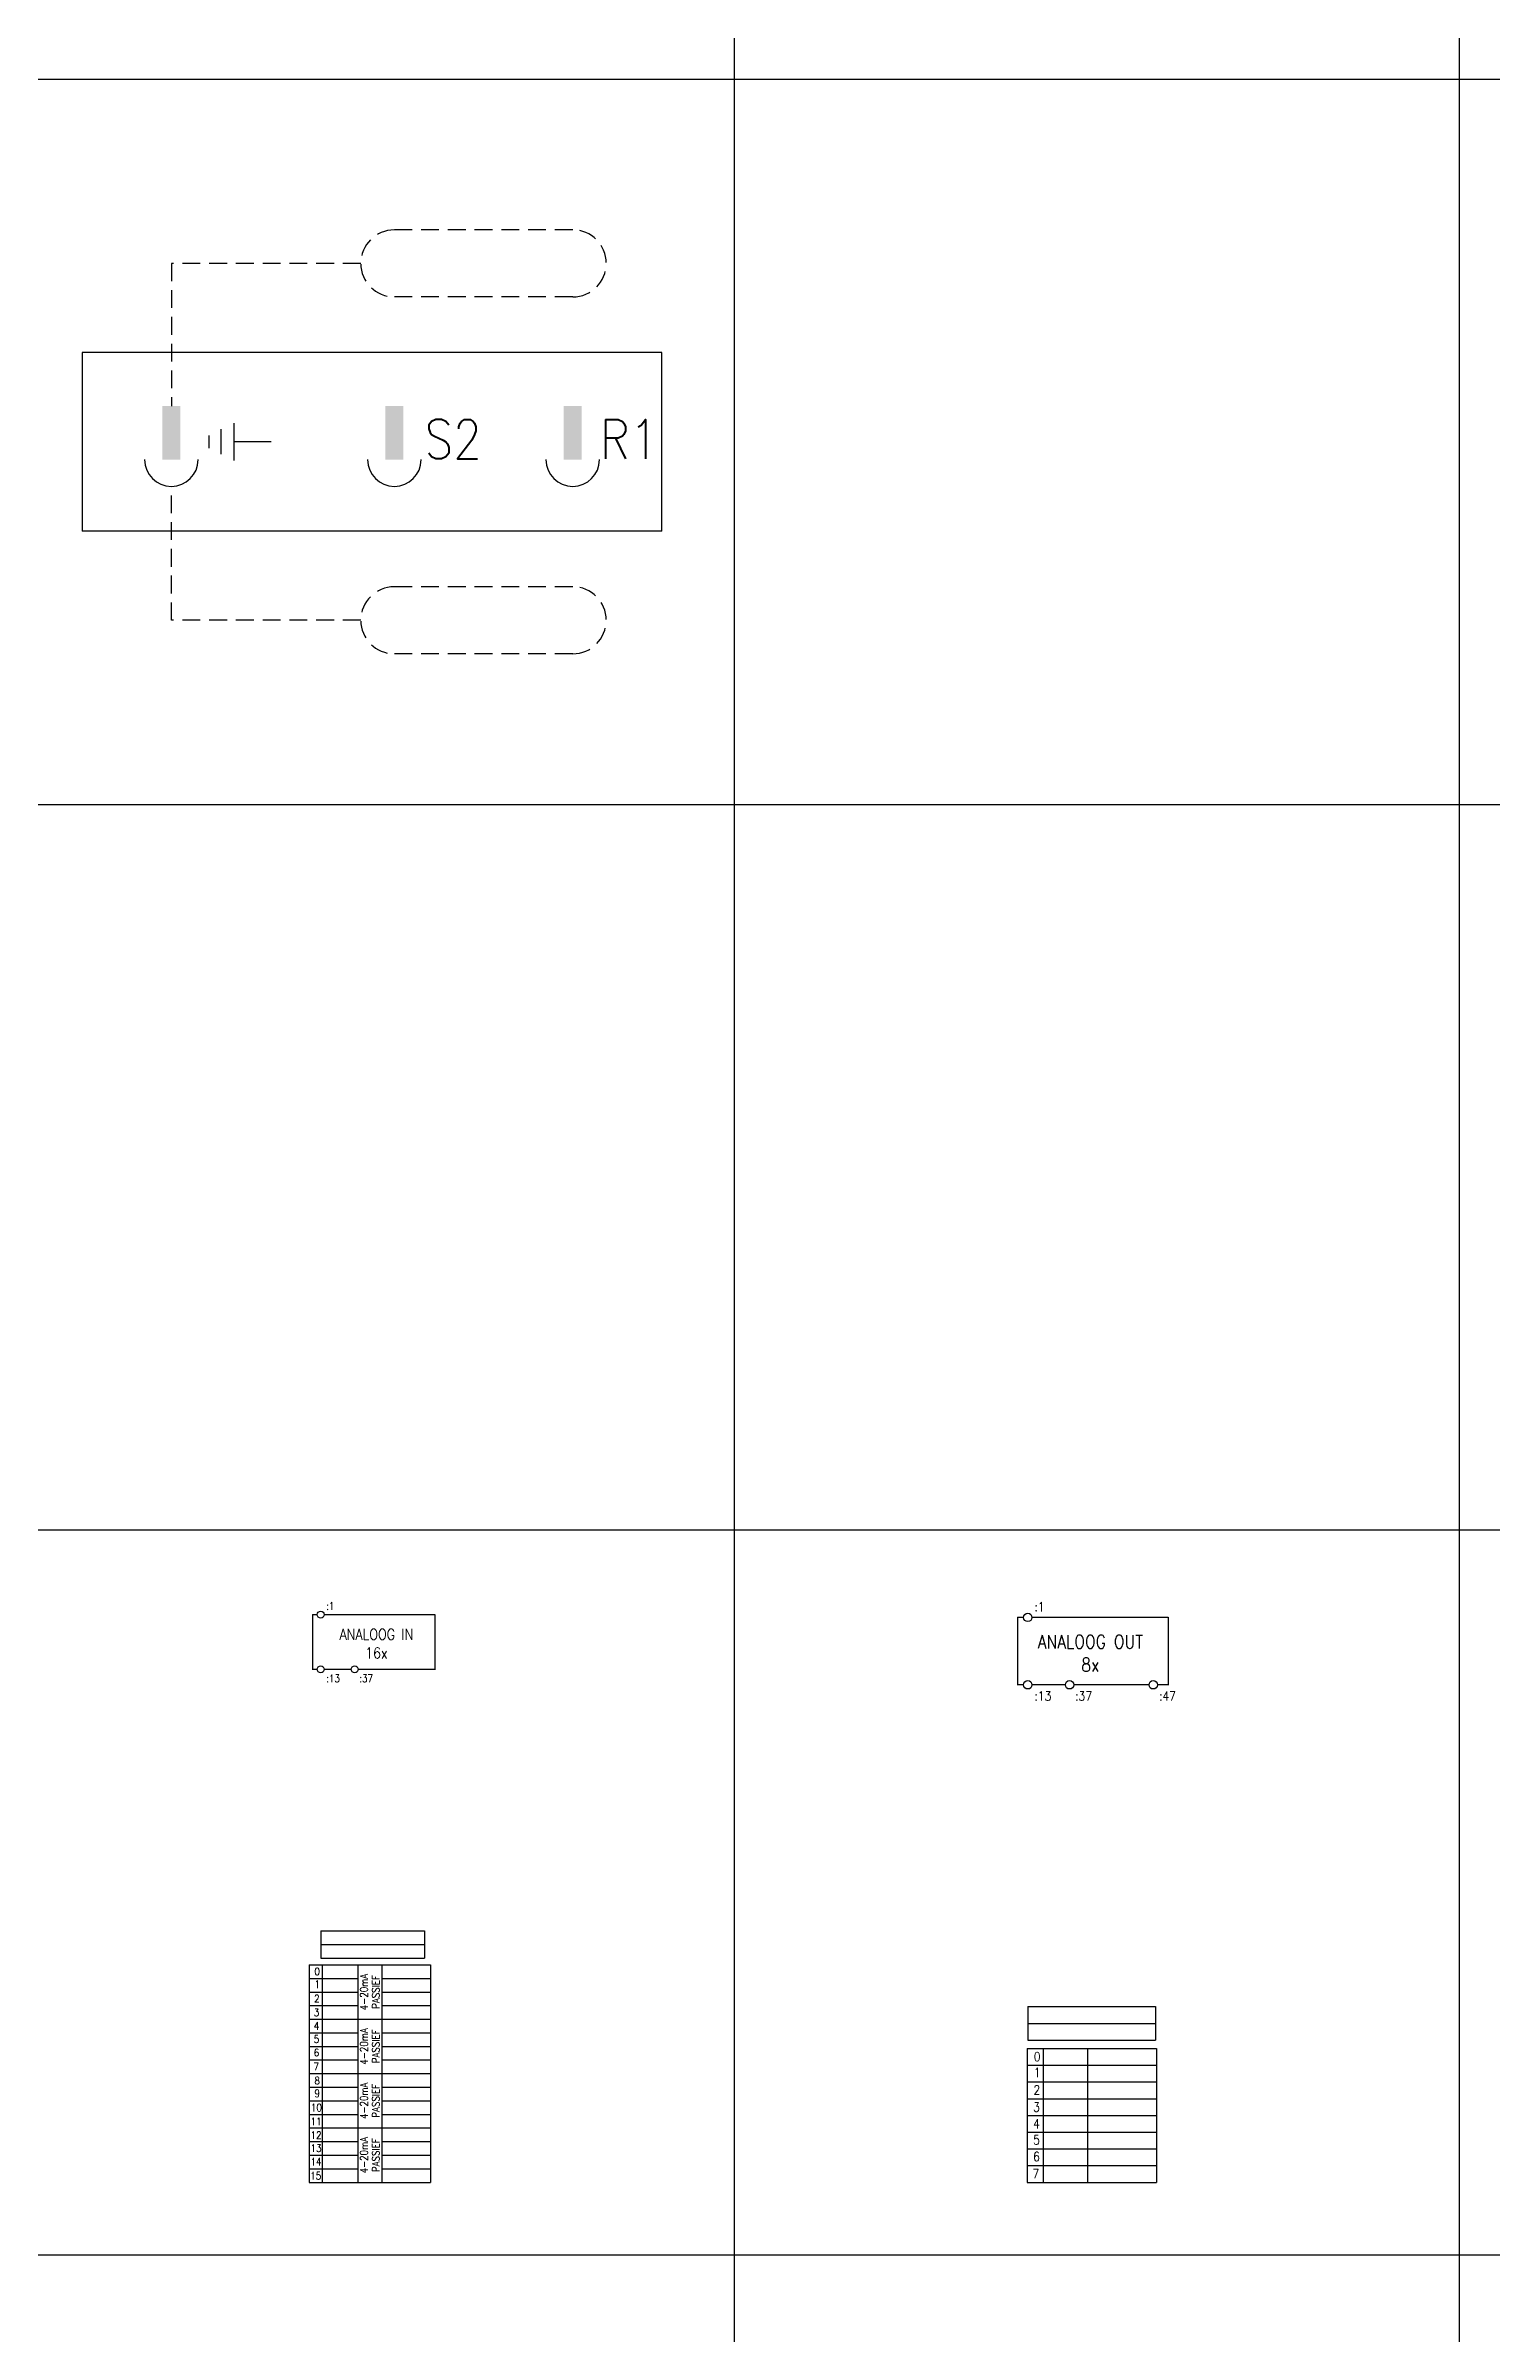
# Model space of a CAD drawing. Extents: x -7 to 200, y -18 to 300.
# Drawn here: x 150.63 to 175.56, y 171.13 to 210.57 of the extents above; entities that cross this region are included whole.
import ezdxf
from ezdxf.enums import TextEntityAlignment as Align

# ---------------------------------------------------------------- set-up
doc = ezdxf.new("R2010")
doc.units = 0
doc.header["$LTSCALE"] = 4
doc.header["$MEASUREMENT"] = 0
doc.linetypes.add('DASHED', pattern=[18.75, 12.5, -6.25])
doc.linetypes.add('HIDDEN', pattern=[0.375, 0.25, -0.125])
doc.layers.get('0').update_dxf_attribs({"linetype": 'CONTINUOUS'})
for name, color, linetype in [('1', 7, 'CONTINUOUS'), ('11', 3, 'DASHED'), ('12', 2, 'DASHED'), ('20', 7, 'HIDDEN'), ('3', 4, 'CONTINUOUS'), ('GRID', 9, 'CONTINUOUS'), ('SYMB', 7, 'CONTINUOUS')]:
    doc.layers.add(name, color=color, linetype=linetype)
doc.styles.add('ROMANS', font='ROMANS', dxfattribs={"width": 0.85})
doc.styles.get("Standard").update_dxf_attribs({"font": 'simplex'})

# ---------------------------------------------------------------- blocks, each defined once
blk = doc.blocks.new('STOPKMA')
at = {"layer": '1'}
for p, q in [((15, 4.5), (-17.5, 4.5)), ((-17.5, 4.5), (-17.5, -5.5)), ((15, -5.5), (15, 4.5)), ((-9.7, -1.2), (-9.7, 0.2)), ((-9, 0.55), (-9, -1.55)), ((-10.4, -0.15), (-10.4, -0.85)), ((-6.9, -0.5), (-9, -0.5)), ((15, -5.5), (-17.5, -5.5))]:
    blk.add_line(p, q, dxfattribs=at)
for centre in [(-12.5, -1.5), (0, -1.5), (10, -1.5)]:
    blk.add_arc(centre, 1.5, 180, 0, dxfattribs=at)
for points in [[(-13, -1.5), (-12, -1.5), (-13, 1.5), (-12, 1.5)], [(-0.5, -1.5), (0.5, -1.5), (-0.5, 1.5), (0.5, 1.5)], [(9.5, -1.5), (10.5, -1.5), (9.5, 1.5), (10.5, 1.5)]]:
    blk.add_solid(points, dxfattribs=at)
at = {"layer": '20', "linetype": 'HIDDEN'}
for p, q in [((10, 11.38), (0, 11.38)), ((-12.5, 9.5), (-12.5, 1.5)), ((-1.88, 9.5), (-12.5, 9.5)), ((10, 7.63), (0, 7.63)), ((-12.5, -10.5), (-12.5, -3)), ((10, -8.62), (0, -8.62)), ((-1.88, -10.5), (-12.5, -10.5)), ((10, -12.38), (0, -12.38))]:
    blk.add_line(p, q, dxfattribs=at)
for centre, start, end in [((0, 9.5), 90, 270), ((10, 9.5), 270, 90), ((0, -10.5), 90, 270), ((10, -10.5), 270, 90)]:
    blk.add_arc(centre, 1.88, start, end, dxfattribs=at)
at = {"flags": 1}
blk.add_attdef('SYMBTYPE', (0, 0), '', height=0.2, dxfattribs=at)
at = {"layer": '1', "width": 0.85}
for s, p in [('S2', (1.69, -1.45)), ('R1', (11.51, -1.45))]:
    blk.add_text(s, height=2.2, dxfattribs=at).set_placement(p)
at = {"layer": '12', "style": 'ROMANS', "width": 0.85}
blk.add_attdef('MATCODE', (17.5, -6), '', height=2.2, dxfattribs=at)
blk = doc.blocks.new('VPAAI')
at = {"layer": '1'}
for p, q in [((0, -0.9), (0, -14.6)), ((0, -0.9), (1.45, -0.9)), ((0, -3), (0, -17.18)), ((3.45, -0.9), (36, -0.9)), ((36, -0.9), (36, -14.6)), ((36, -3), (36, -17.18)), ((0, -17), (1.45, -17)), ((3.45, -17), (11.45, -17)), ((13.45, -17), (36, -17)), ((2.5, -94), (33, -94)), ((2.5, -94), (2.5, -102)), ((33, -94), (33, -102)), ((2.5, -98), (33, -98)), ((2.5, -98), (33, -98)), ((-0.99, -104), (34.72, -104)), ((-0.99, -104), (-0.99, -168)), ((2.5, -102), (33, -102)), ((2.86, -104), (2.86, -168)), ((3.16, -104), (34.72, -104)), ((13.41, -104), (13.41, -168)), ((20.41, -104), (20.41, -168)), ((34.72, -104), (34.72, -168)), ((34.72, -104), (34.72, -168)), ((-0.99, -108), (13.41, -108)), ((-0.99, -112), (13.41, -112)), ((20.41, -108), (34.72, -108)), ((20.41, -112), (34.72, -112)), ((-0.99, -116), (13.41, -116)), ((-0.99, -120), (34.72, -120)), ((20.41, -116), (34.72, -116)), ((-0.99, -124), (13.41, -124)), ((20.41, -124), (34.72, -124)), ((-0.99, -128), (13.41, -128)), ((-0.99, -132), (13.41, -132)), ((20.41, -128), (34.72, -128)), ((20.41, -132), (34.72, -132)), ((-0.99, -136), (34.72, -136)), ((-0.99, -140), (13.41, -140)), ((20.41, -140), (34.72, -140)), ((-0.99, -144), (13.41, -144)), ((-0.99, -148), (13.41, -148)), ((20.41, -144), (34.72, -144)), ((20.41, -148), (34.72, -148)), ((-0.99, -152), (34.72, -152)), ((-0.99, -156), (13.41, -156)), ((-0.99, -160), (13.41, -160)), ((20.41, -156), (34.72, -156)), ((20.41, -160), (34.72, -160)), ((-0.99, -164), (13.41, -164)), ((-0.99, -168), (34.72, -168)), ((3.16, -168), (34.72, -168)), ((20.41, -164), (34.72, -164))]:
    blk.add_line(p, q, dxfattribs=at)
for centre in [(2.45, -0.97), (2.45, -17.07), (12.45, -17.07)]:
    blk.add_circle(centre, 1, dxfattribs=at)
at = {"layer": '3'}
for p, q in [((2.5, -94), (33, -94)), ((2.5, -94), (2.5, -102)), ((33, -94), (33, -102)), ((2.5, -102), (33, -102))]:
    blk.add_line(p, q, dxfattribs=at)
at = {"flags": 1}
blk.add_attdef('SYMBTYPE', (0, 0), '', height=0.2, dxfattribs=at)
at = {"layer": '1', "style": 'ROMANS', "width": 0.85}
for s, p in [(':1', (4.08, 0.47)), (':13', (4.08, -20.83)), (':37', (13.81, -20.83))]:
    blk.add_text(s, height=2.2, dxfattribs=at).set_placement(p)
at = {"layer": '1', "width": 0.85}
for s, p in [('0', (0.62, -107.05)), ('2', (0.52, -115.01)), ('1', (0.62, -110.82)), ('3', (0.42, -119.11)), ('4', (0.42, -123.09)), ('5', (0.42, -126.94)), ('7', (0.32, -135.03)), ('6', (0.42, -130.92)), ('8', (0.62, -139.15)), ('9', (0.62, -142.92)), ('10', (-0.41, -147.11)), ('11', (-0.51, -151.21)), ('12', (-0.51, -155.19)), ('13', (-0.51, -159.05)), ('14', (-0.51, -163.03)), ('15', (-0.61, -167.13))]:
    blk.add_text(s, height=2.2, dxfattribs=at).set_placement(p)
for tag, p in [('PLAATS', (17.75, -101.1)), ('TYPE', (17.75, -97.1))]:
    blk.add_attdef(tag, text='', height=2.2, dxfattribs=at).set_placement(p, align=Align.CENTER)
for p in [(9.75, -107.1), (9.75, -111.1), (9.75, -115.1), (9.75, -119.1), (9.75, -123.1), (9.75, -127.1), (9.75, -131.1), (9.75, -135.1), (9.75, -139.1), (9.75, -143.1), (9.75, -147.1), (9.75, -151.1), (9.75, -155.1), (9.75, -159.1), (9.75, -163.1), (9.75, -167.1)]:
    blk.add_attdef('NR', text='', height=2.2, dxfattribs=at).set_placement(p, align=Align.RIGHT)
for p in [(21.53, -107.1), (21.53, -111.1), (21.53, -115.1), (21.53, -119.1), (21.53, -123.1), (21.53, -127.1), (21.53, -131.1), (21.53, -135.1), (21.53, -139.1), (21.53, -143.1), (21.53, -147.1), (21.53, -151.1), (21.53, -155.1), (21.53, -159.1), (21.53, -163.1), (21.53, -167.1)]:
    blk.add_attdef('NR', p, '', height=2.2, dxfattribs=at)
for tag, p in [('SIGN', (15.16, -112)), ('PASS', (18.66, -112)), ('SIGN', (15.16, -128)), ('PASS', (18.66, -128)), ('PASS', (18.66, -144)), ('SIGN', (15.16, -144)), ('SIGN', (15.16, -160)), ('PASS', (18.66, -160))]:
    blk.add_attdef(tag, text='', height=2.2, rotation=90, dxfattribs=at).set_placement(p, align=Align.MIDDLE)
at = {"layer": '11', "width": 0.85}
for s, p in [('ANALOOG IN', (18.85, -6.77)), ('16x', (18.85, -12.25))]:
    blk.add_text(s, height=3.2, dxfattribs=at).set_placement(p, align=Align.MIDDLE)
blk = doc.blocks.new('VPAAO')
at = {"layer": '1'}
for p, q in [((0, -0.9), (0, -14.6)), ((0, -0.9), (1.45, -0.9)), ((0, -3), (0, -17.18)), ((3.45, -0.9), (36, -0.9)), ((36, -0.9), (36, -14.6)), ((36, -3), (36, -17.18)), ((0, -17), (1.45, -17)), ((0, -17), (1.45, -17)), ((3.45, -17), (11.45, -17)), ((3.45, -17), (11.45, -17)), ((13.45, -17), (31.45, -17)), ((13.45, -17), (31.45, -17)), ((31.51, -17), (31.45, -17)), ((33.45, -17), (36, -17)), ((2.5, -98), (33, -98)), ((2.5, -98), (33, -98)), ((2.3, -104), (2.3, -136)), ((2.3, -104), (33.25, -104)), ((2.3, -108), (33.25, -108)), ((6.15, -104), (6.15, -136)), ((6.45, -104), (33.25, -104)), ((16.7, -104), (16.7, -136)), ((33.25, -104), (33.25, -136)), ((2.3, -112), (33.25, -112)), ((2.3, -116), (33.25, -116)), ((2.3, -120), (33.25, -120)), ((2.3, -124), (33.25, -124)), ((2.3, -128), (33.25, -128)), ((2.3, -132), (33.25, -132)), ((2.3, -136), (33.25, -136))]:
    blk.add_line(p, q, dxfattribs=at)
for centre in [(2.45, -0.97), (2.45, -17.07), (2.45, -17.07), (12.45, -17.07), (12.45, -17.07), (32.45, -17.07), (32.45, -17.07)]:
    blk.add_circle(centre, 1, dxfattribs=at)
at = {"layer": '3'}
for p, q in [((2.5, -94), (33, -94)), ((2.5, -94), (2.5, -102)), ((33, -94), (33, -102)), ((2.5, -102), (33, -102))]:
    blk.add_line(p, q, dxfattribs=at)
at = {"flags": 1}
blk.add_attdef('SYMBTYPE', (0, 0), '', height=0.2, dxfattribs=at)
at = {"layer": '1', "style": 'ROMANS', "width": 0.85}
for s, p in [(':1', (4.08, 0.47)), (':13', (4.08, -20.83)), (':37', (13.81, -20.83)), (':47', (33.83, -20.83))]:
    blk.add_text(s, height=2.2, dxfattribs=at).set_placement(p)
at = {"layer": '1', "width": 0.85}
for s, p in [('0', (3.92, -107.05)), ('1', (3.92, -110.82)), ('2', (3.81, -115.01)), ('3', (3.71, -119.11)), ('4', (3.71, -123.09)), ('5', (3.71, -126.94)), ('6', (3.71, -130.92)), ('7', (3.61, -135.03))]:
    blk.add_text(s, height=2.2, dxfattribs=at).set_placement(p)
for tag, p in [('TYPE', (17.75, -97.1)), ('PLAATS', (17.75, -101.1))]:
    blk.add_attdef(tag, text='', height=2.2, dxfattribs=at).set_placement(p, align=Align.CENTER)
for p in [(12.26, -107.1), (12.26, -111.1), (12.26, -115.1), (12.26, -119.1), (12.26, -123.1), (12.26, -127.1), (12.26, -131.1), (12.26, -135.1)]:
    blk.add_attdef('NR', text='', height=2.2, dxfattribs=at).set_placement(p, align=Align.RIGHT)
for p in [(18.62, -107.1), (18.62, -111.1), (18.62, -115.1), (18.62, -119.1), (18.62, -123.1), (18.62, -127.1), (18.62, -131.1), (18.62, -135.1)]:
    blk.add_attdef('NR', p, '', height=2.2, dxfattribs=at)
at = {"layer": '11', "width": 0.85}
for s, p in [('ANALOOG OUT', (17.41, -6.77)), ('8x', (17.41, -12.25))]:
    blk.add_text(s, height=3.2, dxfattribs=at).set_placement(p, align=Align.MIDDLE)

msp = doc.modelspace()

# ---------------------------------------------------------------- linework, layer by layer
at = {"layer": 'GRID', "linetype": 'CONTINUOUS'}
for p, q in [((162.5, 72.5), (162.5, 285)), ((175, 72.5), (175, 285)), ((0, 210), (187.5, 210)), ((0, 197.5), (187.5, 197.5)), ((0, 185), (187.5, 185)), ((0, 172.5), (187.5, 172.5))]:
    msp.add_line(p, q, dxfattribs=at)

# ---------------------------------------------------------------- block references
at = {"layer": 'SYMB', "linetype": 'CONTINUOUS'}
for name, p, xscale, yscale, zscale in [('STOPKMA', (156.637, 203.902), 0.3075172493546811, 0.3075172493546811, 0.3075172493546811), ('VPAAO', (167.38, 183.557), 0.072099982507186, 0.072099982507186, 0.072099982507186)]:
    msp.add_blockref(name, p, dxfattribs=dict(at, xscale=xscale, yscale=yscale, zscale=zscale))
ref = msp.add_blockref('VPAAI', (155.224, 183.593), dxfattribs=dict(at, xscale=0.058581235757586, yscale=0.058581235757586, zscale=0.058581235757586))
ref.add_attrib('SIGN', '4-20mA', dxfattribs={"layer": '1', "height": 0.1289, "rotation": 90, "width": 0.85}).set_placement((156.113, 177.032), align=Align.MIDDLE)
ref.add_attrib('PASS', 'PASSIEF', dxfattribs={"layer": '1', "height": 0.1289, "rotation": 90, "width": 0.85}).set_placement((156.318, 177.032), align=Align.MIDDLE)
ref.add_attrib('SIGN', '4-20mA', dxfattribs={"layer": '1', "height": 0.1289, "rotation": 90, "width": 0.85}).set_placement((156.113, 176.095), align=Align.MIDDLE)
ref.add_attrib('PASS', 'PASSIEF', dxfattribs={"layer": '1', "height": 0.1289, "rotation": 90, "width": 0.85}).set_placement((156.318, 176.095), align=Align.MIDDLE)
ref.add_attrib('SIGN', '4-20mA', dxfattribs={"layer": '1', "height": 0.1289, "rotation": 90, "width": 0.85}).set_placement((156.113, 175.157), align=Align.MIDDLE)
ref.add_attrib('PASS', 'PASSIEF', dxfattribs={"layer": '1', "height": 0.1289, "rotation": 90, "width": 0.85}).set_placement((156.318, 175.157), align=Align.MIDDLE)
ref.add_attrib('SIGN', '4-20mA', dxfattribs={"layer": '1', "height": 0.1289, "rotation": 90, "width": 0.85}).set_placement((156.113, 174.22), align=Align.MIDDLE)
ref.add_attrib('PASS', 'PASSIEF', dxfattribs={"layer": '1', "height": 0.1289, "rotation": 90, "width": 0.85}).set_placement((156.318, 174.22), align=Align.MIDDLE)

doc.saveas('drawing.dxf')
